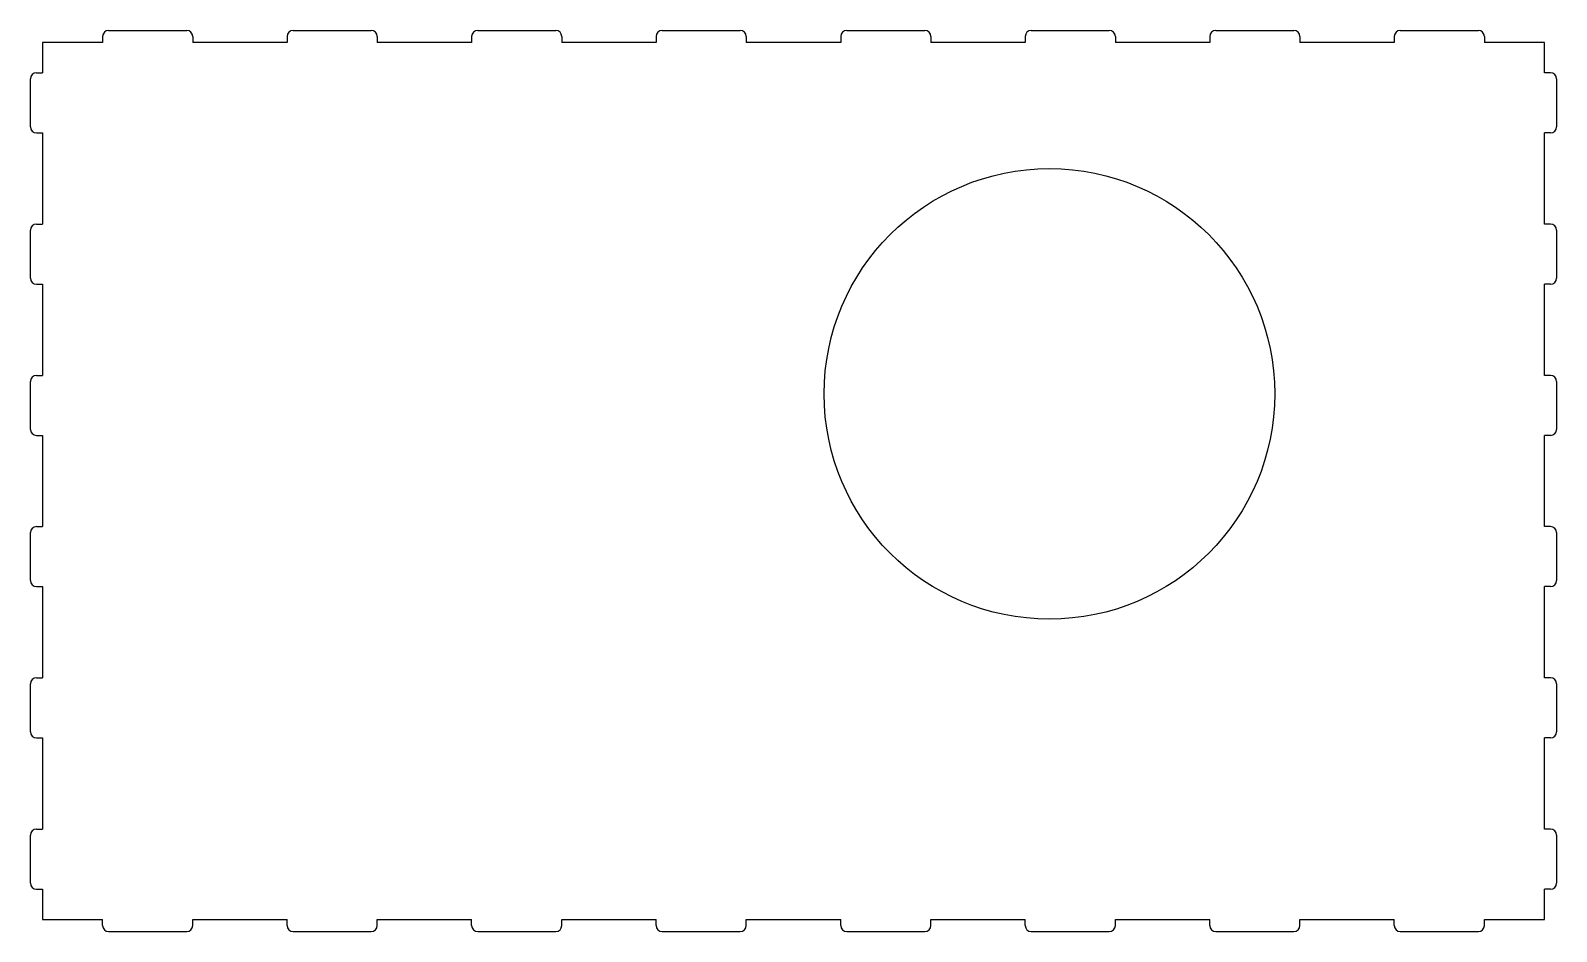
# Model space of a CAD drawing. Header units: millimetres. Extents: x -254 to 254, y -150 to 150.
import ezdxf

# ---------------------------------------------------------------- set-up
doc = ezdxf.new("R2010")
doc.units = ezdxf.units.MM

msp = doc.modelspace()

# ---------------------------------------------------------------- linework, layer by layer
at = {"color": 7, "linetype": 'Continuous', "lineweight": 25}
for p, q in [((-230, 148), (-230, 146)), ((-228, 150), (-202, 150)), ((-200, 148), (-200, 146)), ((-168.57, 148), (-168.57, 146)), ((-166.57, 150), (-140.57, 150)), ((-138.57, 148), (-138.57, 146)), ((-107.14, 148), (-107.14, 146)), ((-105.14, 150), (-79.14, 150)), ((-77.14, 148), (-77.14, 146)), ((-45.71, 148), (-45.71, 146)), ((-43.71, 150), (-17.71, 150)), ((-15.71, 148), (-15.71, 146)), ((15.71, 148), (15.71, 146)), ((17.71, 150), (43.71, 150)), ((45.71, 148), (45.71, 146)), ((77.14, 148), (77.14, 146)), ((79.14, 150), (105.14, 150)), ((107.14, 148), (107.14, 146)), ((138.57, 148), (138.57, 146)), ((140.57, 150), (166.57, 150)), ((168.57, 148), (168.57, 146)), ((200, 148), (200, 146)), ((202, 150), (228, 150)), ((230, 148), (230, 146)), ((-230, 146), (-250, 146)), ((-250, 146), (-250, 135.9)), ((-168.57, 146), (-200, 146)), ((-107.14, 146), (-138.57, 146)), ((-45.71, 146), (-77.14, 146)), ((15.71, 146), (-15.71, 146)), ((77.14, 146), (45.71, 146)), ((138.57, 146), (107.14, 146)), ((200, 146), (168.57, 146)), ((250, 146), (230, 146)), ((250, 135.9), (250, 146)), ((-254, 117.9), (-254, 133.9)), ((-252, 135.9), (-250, 135.9)), ((252, 135.9), (250, 135.9)), ((254, 133.9), (254, 117.9)), ((-252, 115.9), (-250, 115.9)), ((-250, 115.9), (-250, 85.54)), ((250, 85.54), (250, 115.9)), ((252, 115.9), (250, 115.9)), ((-254, 67.54), (-254, 83.54)), ((-252, 85.54), (-250, 85.54)), ((252, 85.54), (250, 85.54)), ((254, 83.54), (254, 67.54)), ((-252, 65.54), (-250, 65.54)), ((-250, 65.54), (-250, 35.18)), ((250, 35.18), (250, 65.54)), ((252, 65.54), (250, 65.54)), ((-254, 17.18), (-254, 33.18)), ((-252, 35.18), (-250, 35.18)), ((252, 35.18), (250, 35.18)), ((254, 33.18), (254, 17.18)), ((-252, 15.18), (-250, 15.18)), ((-250, 15.18), (-250, -15.18)), ((250, -15.18), (250, 15.18)), ((252, 15.18), (250, 15.18)), ((-252, -15.18), (-250, -15.18)), ((252, -15.18), (250, -15.18)), ((-254, -33.18), (-254, -17.18)), ((254, -17.18), (254, -33.18)), ((-252, -35.18), (-250, -35.18)), ((-250, -35.18), (-250, -65.54)), ((250, -65.54), (250, -35.18)), ((252, -35.18), (250, -35.18)), ((-252, -65.54), (-250, -65.54)), ((252, -65.54), (250, -65.54)), ((-254, -83.54), (-254, -67.54)), ((254, -67.54), (254, -83.54)), ((-252, -85.54), (-250, -85.54)), ((-250, -85.54), (-250, -115.9)), ((250, -115.9), (250, -85.54)), ((252, -85.54), (250, -85.54)), ((-252, -115.9), (-250, -115.9)), ((252, -115.9), (250, -115.9)), ((-254, -133.9), (-254, -117.9)), ((254, -117.9), (254, -133.9)), ((-252, -135.9), (-250, -135.9)), ((-250, -135.9), (-250, -146)), ((250, -146), (250, -135.9)), ((252, -135.9), (250, -135.9)), ((-250, -146), (-230, -146)), ((-230, -148), (-230, -146)), ((-200, -148), (-200, -146)), ((-200, -146), (-168.57, -146)), ((-168.57, -148), (-168.57, -146)), ((-138.57, -148), (-138.57, -146)), ((-138.57, -146), (-107.14, -146)), ((-107.14, -148), (-107.14, -146)), ((-77.14, -148), (-77.14, -146)), ((-77.14, -146), (-45.71, -146)), ((-45.71, -148), (-45.71, -146)), ((-15.71, -148), (-15.71, -146)), ((-15.71, -146), (15.71, -146)), ((15.71, -148), (15.71, -146)), ((45.71, -148), (45.71, -146)), ((45.71, -146), (77.14, -146)), ((77.14, -148), (77.14, -146)), ((107.14, -148), (107.14, -146)), ((107.14, -146), (138.57, -146)), ((138.57, -148), (138.57, -146)), ((168.57, -148), (168.57, -146)), ((168.57, -146), (200, -146)), ((200, -148), (200, -146)), ((230, -148), (230, -146)), ((230, -146), (250, -146)), ((-228, -150), (-202, -150)), ((-166.57, -150), (-140.57, -150)), ((-105.14, -150), (-79.14, -150)), ((-43.71, -150), (-17.71, -150)), ((17.71, -150), (43.71, -150)), ((79.14, -150), (105.14, -150)), ((140.57, -150), (166.57, -150)), ((202, -150), (228, -150))]:
    msp.add_line(p, q, dxfattribs=at)
msp.add_circle((85.2, 29), 75, dxfattribs=at)
for centre, start, end in [((-228, 148), 90, 180), ((-202, 148), 0, 90), ((-166.57, 148), 90, 180), ((-140.57, 148), 0, 90), ((-105.14, 148), 90, 180), ((-79.14, 148), 0, 90), ((-43.71, 148), 90, 180), ((-17.71, 148), 0, 90), ((17.71, 148), 90, 180), ((43.71, 148), 0, 90), ((79.14, 148), 90, 180), ((105.14, 148), 0, 90), ((140.57, 148), 90, 180), ((166.57, 148), 0, 90), ((202, 148), 90, 180), ((228, 148), 0, 90), ((-252, 133.9), 90, 180), ((252, 133.9), 0, 90), ((-252, 117.9), 180, 270), ((252, 117.9), 270, 0), ((-252, 83.54), 90, 180), ((252, 83.54), 0, 90), ((-252, 67.54), 180, 270), ((252, 67.54), 270, 0), ((-252, 33.18), 90, 180), ((252, 33.18), 0, 90), ((-252, 17.18), 180, 270), ((252, 17.18), 270, 0), ((-252, -17.18), 90, 180), ((252, -17.18), 0, 90), ((-252, -33.18), 180, 270), ((252, -33.18), 270, 0), ((-252, -67.54), 90, 180), ((252, -67.54), 0, 90), ((-252, -83.54), 180, 270), ((252, -83.54), 270, 0), ((-252, -117.9), 90, 180), ((252, -117.9), 0, 90), ((-252, -133.9), 180, 270), ((252, -133.9), 270, 0), ((-228, -148), 180, 270), ((-202, -148), 270, 0), ((-166.57, -148), 180, 270), ((-140.57, -148), 270, 0), ((-105.14, -148), 180, 270), ((-79.14, -148), 270, 0), ((-43.71, -148), 180, 270), ((-17.71, -148), 270, 0), ((17.71, -148), 180, 270), ((43.71, -148), 270, 0), ((79.14, -148), 180, 270), ((105.14, -148), 270, 0), ((140.57, -148), 180, 270), ((166.57, -148), 270, 0), ((202, -148), 180, 270), ((228, -148), 270, 0)]:
    msp.add_arc(centre, 2, start, end, dxfattribs=at)

doc.saveas('drawing.dxf')
